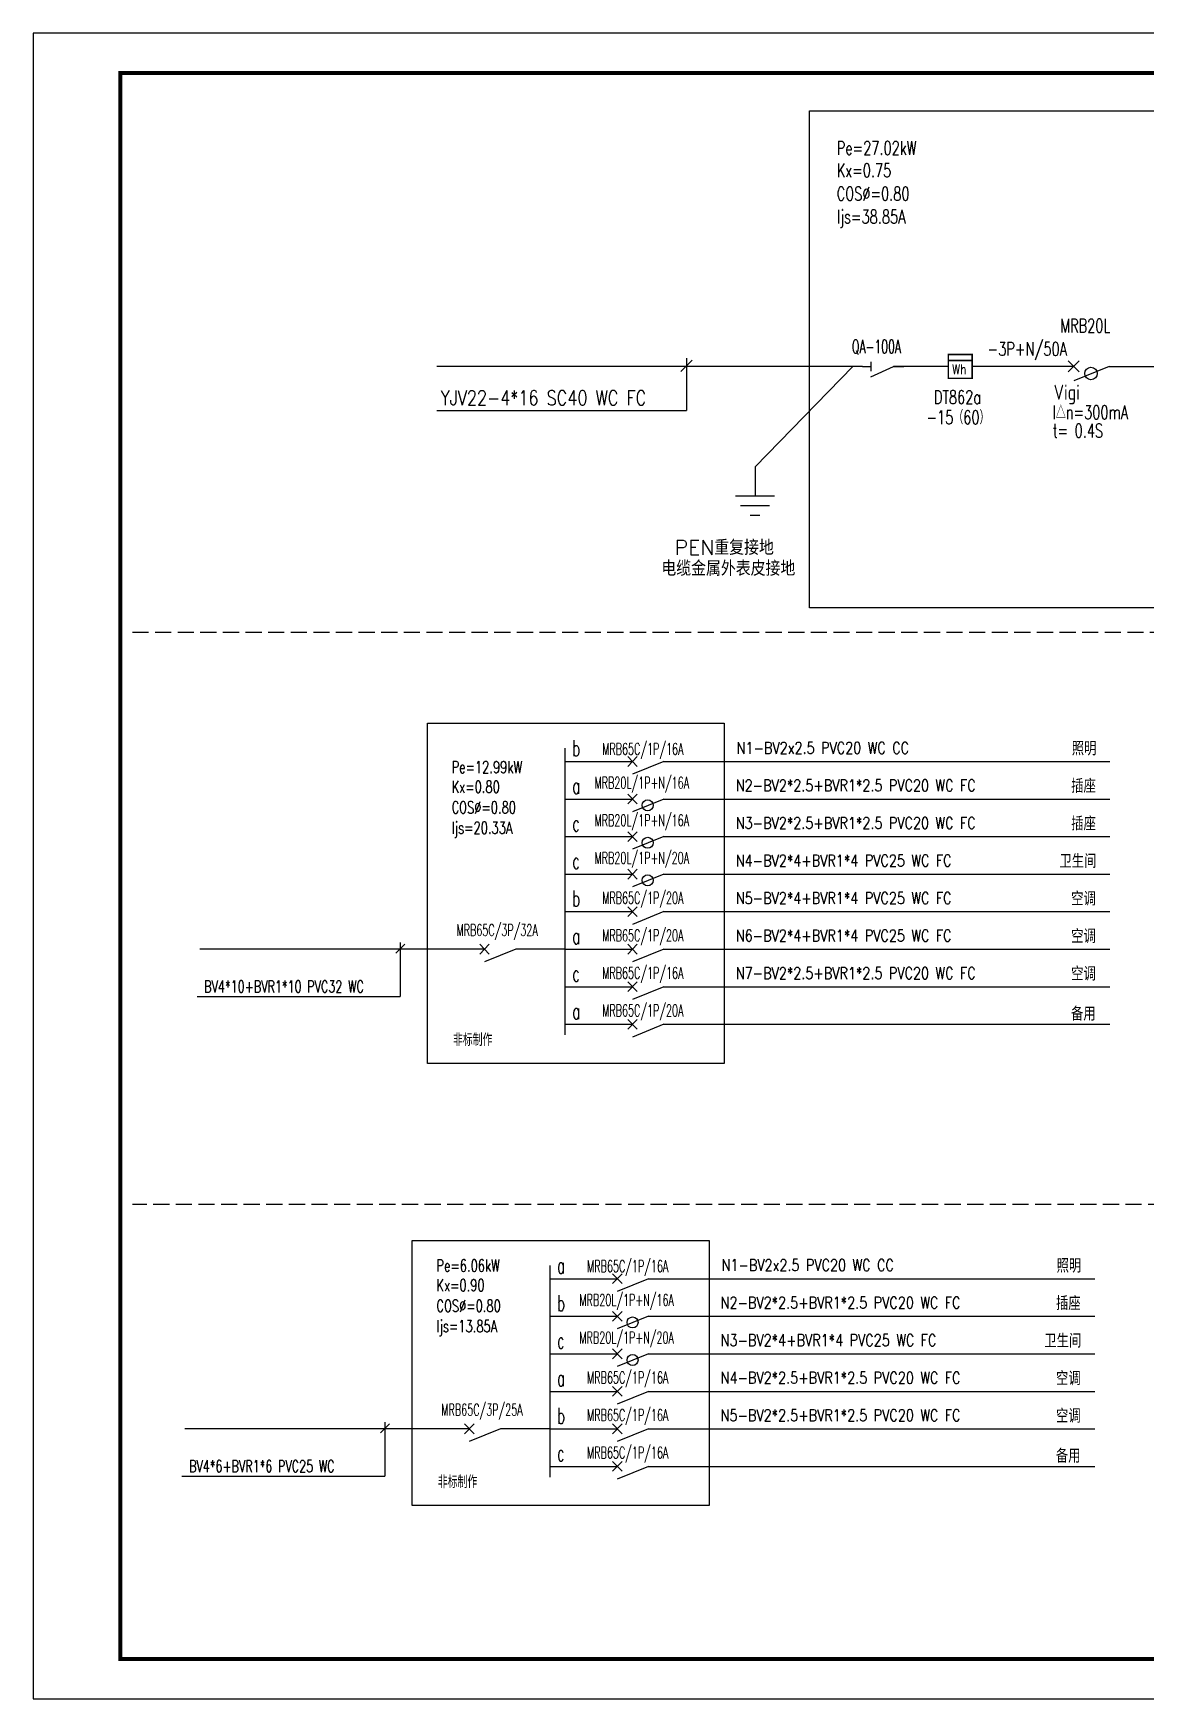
# Model space of a CAD drawing. Header units: millimetres. Extents: x -807114 to 558292, y -468455 to -61603.
# Drawn here: x -572575 to -555357, y -383210 to -357426 of the extents above; entities that cross this region are included whole.
import ezdxf

# ---------------------------------------------------------------- set-up
doc = ezdxf.new("R2010")
doc.units = ezdxf.units.MM
doc.header["$LTSCALE"] = 1000
doc.linetypes.add('DASH', pattern=[0.35, 0.25, -0.1])
for name, color, linetype in [('ELEMENT', 3, 'Continuous'), ('PUB_TEXT', 3, 'Continuous'), ('PUB_TITLE', 4, 'Continuous'), ('TH_WIRE', 4, 'Continuous'), ('WIRE', 230, 'Continuous'), ('WIRE-照明', 230, 'Continuous'), ('WRSOCK', 2, 'Continuous'), ('YH图签', 7, 'Continuous'), ('文字', 30, 'Continuous'), ('标注1', 7, 'Continuous')]:
    doc.layers.add(name, color=color, linetype=linetype)
doc.styles.add('_HZTXT', font='txt', dxfattribs={"bigfont": 'HZTXT'})
doc.styles.add('DIM_FONT', font='tssdeng.shx', dxfattribs={"width": 0.7, "bigfont": 'tssdchn.shx'})
doc.styles.add('HZDX', font='simplex.shx', dxfattribs={"width": 0.7, "bigfont": 'HZTXT.SHX'})
doc.styles.add('HZTXT', font='MONOTXT', dxfattribs={"width": 0.7, "height": 450, "bigfont": 'HZTXT'})
doc.styles.add('SIMPLEX', font='SIMPLEX.SHX')

# ---------------------------------------------------------------- blocks, each defined once
blk = doc.blocks.new('M_M24')
for p, q in [((-0.25, -0.375), (0.25, -0.375)), ((-0.1875, -0.5), (0.1875, -0.5)), ((-0.0625, -0.625), (0.0625, -0.625))]:
    blk.add_line(p, q)
blk.add_lwpolyline([(0, 0), (0, -0.375)])
at = {"width": 0.8, "flags": 9}
blk.add_attdef('S', (0.25, -0.5), '', height=0.2, dxfattribs=at)
blk = doc.blocks.new('A$C23C51293')
at = {"layer": 'PUB_TITLE'}
for points in [[(0, 0), (59400, 0), (59400, 42000), (0, 42000)], [(2191, 1000), (58400, 1000), (58400, 41000), (2191, 41000)]]:
    blk.add_lwpolyline(points, close=True, dxfattribs=at)
at = {"layer": 'PUB_TITLE', "const_width": 100}
blk.add_lwpolyline([(2191, 1000), (58400, 1000), (58400, 41000), (2191, 41000)], close=True, dxfattribs=at)

msp = doc.modelspace()

# ---------------------------------------------------------------- linework, layer by layer
for p, q in [((-562376.3, -362486.7), (-562550.5, -362660.8)), ((-566827.1, -371529.3), (-566965.6, -371667.8)), ((-567062, -378955.7), (-567200.6, -379094.2))]:
    msp.add_line(p, q)
at = {"layer": 'TH_WIRE', "color": 210}
for p, q in [((-559613.2, -362511.9), (-559613.2, -362655.9)), ((-556554.9, -362498.4), (-556386.7, -362669.9)), ((-556386.7, -362498.4), (-556554.9, -362669.9)), ((-559611.8, -362743.8), (-559259.9, -362583.9)), ((-555924.3, -362584.1), (-556470.8, -362806.8)), ((-563226.4, -368624.5), (-563375, -368776.1)), ((-563375, -368624.5), (-563226.4, -368776.1)), ((-562817.8, -368700.3), (-563300.7, -368897.1)), ((-563375, -369205.7), (-563226.4, -369357.4)), ((-563226.4, -369205.7), (-563375, -369357.4)), ((-562817.8, -369281.6), (-563300.7, -369478.3)), ((-563226.4, -369787), (-563375, -369938.7)), ((-563375, -369787), (-563226.4, -369938.7)), ((-562817.8, -369862.8), (-563300.7, -370059.6)), ((-563375, -370368.3), (-563226.4, -370519.9)), ((-563226.4, -370368.3), (-563375, -370519.9)), ((-562817.8, -370444.1), (-563300.7, -370640.8)), ((-563375, -370949.5), (-563226.4, -371101.2)), ((-563226.4, -370949.5), (-563375, -371101.2)), ((-562817.8, -371025.3), (-563300.7, -371222.1)), ((-565666.1, -371530.8), (-565517.4, -371682.4)), ((-565517.4, -371530.8), (-565666.1, -371682.4)), ((-563375, -371530.8), (-563226.4, -371682.4)), ((-563226.4, -371530.8), (-563375, -371682.4)), ((-565108.8, -371606.6), (-565591.7, -371803.3)), ((-565108.8, -371606.6), (-565591.7, -371803.3)), ((-562817.8, -371606.6), (-563300.7, -371803.3)), ((-563226.4, -372112), (-563375, -372263.7)), ((-563375, -372112), (-563226.4, -372263.7)), ((-562817.8, -372187.9), (-563300.7, -372384.6)), ((-563226.4, -372693.3), (-563375, -372844.9)), ((-563375, -372693.3), (-563226.4, -372844.9)), ((-562817.8, -372769.1), (-563300.7, -372965.9)), ((-563461.4, -376632.2), (-563610, -376783.9)), ((-563610, -376632.2), (-563461.4, -376783.9)), ((-563052.7, -376708), (-563535.7, -376904.8)), ((-563610, -377213.5), (-563461.4, -377365.1)), ((-563461.4, -377213.5), (-563610, -377365.1)), ((-563052.7, -377289.3), (-563535.7, -377486)), ((-563610, -377794.7), (-563461.4, -377946.4)), ((-563461.4, -377794.7), (-563610, -377946.4)), ((-563052.7, -377870.5), (-563535.7, -378067.3)), ((-563610, -378376), (-563461.4, -378527.6)), ((-563461.4, -378376), (-563610, -378527.6)), ((-563052.7, -378451.8), (-563535.7, -378648.5)), ((-565901.1, -378957.2), (-565752.4, -379108.9)), ((-565752.4, -378957.2), (-565901.1, -379108.9)), ((-563461.4, -378957.2), (-563610, -379108.9)), ((-563610, -378957.2), (-563461.4, -379108.9)), ((-565343.8, -379033.1), (-565826.7, -379229.8)), ((-565343.8, -379033.1), (-565826.7, -379229.8)), ((-563052.7, -379033.1), (-563535.7, -379229.8)), ((-563461.4, -379538.5), (-563610, -379690.1)), ((-563610, -379538.5), (-563461.4, -379690.1)), ((-563052.7, -379614.3), (-563535.7, -379811.1))]:
    msp.add_line(p, q, dxfattribs=at)
for points in [[(-559739.7, -362583.9), (-559613.2, -362583.9)], [(-559259.9, -362583.9), (-559100, -362583.9)]]:
    msp.add_lwpolyline(points, dxfattribs=at)
for centre, radius in [((-556203.9, -362692.9), 96.9), ((-563064.8, -369377.7), 85.7), ((-563064.8, -369959), 85.7), ((-563064.8, -370540.2), 85.7), ((-563299.8, -377385.4), 85.7), ((-563299.8, -377966.7), 85.7)]:
    msp.add_circle(centre, radius, dxfattribs=at)
at = {"layer": 'WIRE'}
for p, q in [((-559739.7, -362583.9), (-566330.4, -362583.9)), ((-558411.6, -362584.3), (-559260.8, -362584.3)), ((-556470.8, -362584.2), (-558043.5, -362584.2)), ((-564343.2, -368700.3), (-563300.7, -368700.3)), ((-562817.8, -368700.3), (-555910.2, -368700.3)), ((-564343.2, -369281.6), (-563300.7, -369281.6)), ((-562817.8, -369281.6), (-555910.2, -369281.6)), ((-564343.2, -369862.8), (-563300.7, -369862.8)), ((-562817.8, -369862.8), (-555910.2, -369862.8)), ((-564343.2, -370444.1), (-563300.7, -370444.1)), ((-562817.8, -370444.1), (-555910.2, -370444.1)), ((-564343.2, -371025.3), (-563300.7, -371025.3)), ((-562817.8, -371025.3), (-555910.2, -371025.3)), ((-565591.7, -371606.6), (-569997.5, -371606.6)), ((-564343.2, -371606.6), (-565108.8, -371606.6)), ((-564343.2, -371606.6), (-563300.7, -371606.6)), ((-562817.8, -371606.6), (-555910.2, -371606.6)), ((-564343.2, -372187.9), (-563300.7, -372187.9)), ((-562817.8, -372187.9), (-555910.2, -372187.9)), ((-564343.2, -372769.1), (-563300.7, -372769.1)), ((-562817.8, -372769.1), (-555910.2, -372769.1)), ((-564578.2, -376708), (-563535.7, -376708)), ((-563052.7, -376708), (-556145.2, -376708)), ((-564578.2, -377289.3), (-563535.7, -377289.3)), ((-563052.7, -377289.3), (-556145.2, -377289.3)), ((-564578.2, -377870.5), (-563535.7, -377870.5)), ((-563052.7, -377870.5), (-556145.2, -377870.5)), ((-564578.2, -378451.8), (-563535.7, -378451.8)), ((-563052.7, -378451.8), (-556145.2, -378451.8)), ((-565826.7, -379033.1), (-570232.5, -379033.1)), ((-564578.2, -379033.1), (-565343.8, -379033.1)), ((-564578.2, -379033.1), (-563535.7, -379033.1)), ((-563052.7, -379033.1), (-556145.2, -379033.1)), ((-564578.2, -379614.3), (-563535.7, -379614.3)), ((-563052.7, -379614.3), (-556145.2, -379614.3))]:
    msp.add_line(p, q, dxfattribs=at)
at = {"layer": 'WIRE', "color": 4, "const_width": 23.8}
for points in [[(-558411.6, -362400.2), (-558411.6, -362768.3), (-558043.5, -362768.3), (-558043.5, -362400.2), (-558411.6, -362400.2)], [(-558411.6, -362492.2), (-558043.5, -362492.2)]]:
    msp.add_lwpolyline(points, dxfattribs=at)
at = {"layer": 'WIRE', "color": 4}
msp.add_lwpolyline([(-558411.6, -362400.2), (-558043.5, -362400.2), (-558043.5, -362768.3), (-558411.6, -362768.3)], close=True, dxfattribs=at)
msp.add_lwpolyline([(-558411.6, -362400.2), (-558043.5, -362400.2), (-558043.5, -362768.3), (-558411.6, -362768.3)], close=True, dxfattribs=at)
at = {"layer": 'WIRE', "const_width": 21.2}
for points in [[(-564343.2, -368493), (-564343.2, -372937.3)], [(-564578.2, -376500.7), (-564578.2, -379782.5)]]:
    msp.add_lwpolyline(points, dxfattribs=at)
at = {"layer": 'WIRE-照明'}
msp.add_line((-555924.3, -362584.1), (-555058.4, -362584.1), dxfattribs=at)
at = {"layer": 'WRSOCK'}
for p, q in [((-562464.3, -362455.3), (-562464.3, -363268.2)), ((-561404, -364137.8, -158), (-559890.7, -362583.9)), ((-566330.4, -363268.2), (-562464.3, -363268.2)), ((-566897, -371504.3), (-566897, -372341.3)), ((-570041.6, -372341.3), (-566897, -372341.3)), ((-567132, -378930.8), (-567132, -379767.7)), ((-570276.5, -379767.7), (-567132, -379767.7))]:
    msp.add_line(p, q, dxfattribs=at)
msp.add_lwpolyline([(-560561.9, -358625.3), (-551798.9, -358625.3), (-551798.9, -366323.5), (-560561.9, -366323.5)], close=True, dxfattribs=at)
at = {"layer": 'WRSOCK', "elevation": 160}
for points in [[(-566474, -368107.6), (-561880.8, -368107.6), (-561880.8, -373375.2), (-566474, -373375.2)], [(-566709, -376115.4), (-562115.8, -376115.4), (-562115.8, -380220.4), (-566709, -380220.4)]]:
    msp.add_lwpolyline(points, close=True, dxfattribs=at)
at = {"layer": '标注1', "color": 251, "linetype": 'DASH'}
for p, q in [((-571040.7, -366700), (-540713.5, -366700)), ((-555070, -375560), (-571040.7, -375560))]:
    msp.add_line(p, q, dxfattribs=at)

# ---------------------------------------------------------------- block references
at = {"layer": 'ELEMENT', "xscale": 1200.000000113854, "yscale": 1200.000000113825, "zscale": 1200.000000113823}
msp.add_blockref('M_M24', (-561404, -364137.8, -158), dxfattribs=at)
at = {"layer": 'YH图签', "color": 3, "xscale": 0.613911381235249, "yscale": 0.613911381235249, "zscale": 0.613911381235249}
msp.add_blockref('A$C23C51293', (-572575.5, -383210.4), dxfattribs=at)

# ---------------------------------------------------------------- texts
for s, height, style, width, p in [('QA-100A', 205.2, 'SIMPLEX', 0.6, (-559904.2, -362378.3)), ('Vigi', 233.28, 'DIM_FONT', 0.8, (-556781.5, -363100.3, -190.6)), ('非标制作', 193.45, 'HZTXT', 0.75, (-566078.7, -373105.9)), ('非标制作', 193.45, 'HZTXT', 0.75, (-566313.7, -379951.1))]:
    msp.add_text(s, height=height, dxfattribs=dict(style=style, width=width)).set_placement(p)
at = {"color": 7, "style": 'SIMPLEX'}
for s, height, width, p in [('YJV22-4*16 SC40 WC FC', 228, 0.8, (-566271.2, -363184.3)), ('b', 247.5, 0.6, (-564231.9, -368619.9)), ('MRB65C/1P/16A', 181.364, 0.6, (-563769.8, -368596.7)), ('N1-BV2x2.5 PVC20 WC CC', 181.364, 0.8, (-561687.3, -368580.4)), ('MRB20L/1P+N/16A', 181.364, 0.6, (-563888.4, -369120.6)), ('a', 247.5, 0.6, (-564231.9, -369201.2)), ('N2-BV2*2.5+BVR1*2.5 PVC20 WC FC', 181.364, 0.8, (-561701, -369161.7)), ('MRB20L/1P+N/16A', 181.364, 0.6, (-563888.4, -369701.8)), ('c', 247.5, 0.6, (-564231.9, -369782.4)), ('N3-BV2*2.5+BVR1*2.5 PVC20 WC FC', 181.364, 0.8, (-561701, -369742.9)), ('c', 247.5, 0.6, (-564231.9, -370363.7)), ('MRB20L/1P+N/20A', 181.364, 0.6, (-563888.4, -370283.1)), ('N4-BV2*4+BVR1*4 PVC25 WC FC', 181.364, 0.8, (-561701, -370324.2)), ('b', 247.5, 0.6, (-564231.9, -370944.9)), ('MRB65C/1P/20A', 181.364, 0.6, (-563769.8, -370902.2)), ('N5-BV2*4+BVR1*4 PVC25 WC FC', 181.364, 0.8, (-561701, -370905.4)), ('MRB65C/3P/32A', 181.364, 0.6, (-566025.5, -371401.7)), ('MRB65C/1P/20A', 181.364, 0.6, (-563769.8, -371483.4)), ('a', 247.5, 0.6, (-564231.9, -371526.2)), ('N6-BV2*4+BVR1*4 PVC25 WC FC', 181.364, 0.8, (-561701, -371486.7)), ('c', 247.5, 0.6, (-564231.9, -372107.5)), ('MRB65C/1P/16A', 181.364, 0.6, (-563769.8, -372064.7)), ('N7-BV2*2.5+BVR1*2.5 PVC20 WC FC', 181.364, 0.8, (-561701, -372067.9)), ('BV4*10+BVR1*10 PVC32 WC', 181.364, 0.7, (-569929.8, -372274.6)), ('a', 247.5, 0.6, (-564231.9, -372688.7)), ('MRB65C/1P/20A', 181.364, 0.6, (-563769.8, -372645.9)), ('MRB65C/1P/16A', 181.364, 0.6, (-564004.8, -376604.4)), ('N1-BV2x2.5 PVC20 WC CC', 181.364, 0.8, (-561922.2, -376588.1)), ('a', 247.5, 0.6, (-564466.9, -376627.6)), ('b', 247.5, 0.6, (-564466.9, -377208.9)), ('MRB20L/1P+N/16A', 181.364, 0.6, (-564123.4, -377128.3)), ('N2-BV2*2.5+BVR1*2.5 PVC20 WC FC', 181.364, 0.8, (-561936, -377169.4)), ('c', 247.5, 0.6, (-564466.9, -377790.1)), ('MRB20L/1P+N/20A', 181.364, 0.6, (-564123.4, -377709.6)), ('N3-BV2*4+BVR1*4 PVC25 WC FC', 181.364, 0.8, (-561936, -377750.6)), ('a', 247.5, 0.6, (-564466.9, -378371.4)), ('MRB65C/1P/16A', 181.364, 0.6, (-564004.8, -378328.6)), ('N4-BV2*2.5+BVR1*2.5 PVC20 WC FC', 181.364, 0.8, (-561936, -378331.9)), ('MRB65C/3P/25A', 181.364, 0.6, (-566260.4, -378828.1)), ('b', 247.5, 0.6, (-564466.9, -378952.7)), ('MRB65C/1P/16A', 181.364, 0.6, (-564004.8, -378909.9)), ('N5-BV2*2.5+BVR1*2.5 PVC20 WC FC', 181.364, 0.8, (-561936, -378913.1)), ('MRB65C/1P/16A', 181.364, 0.6, (-564004.8, -379491.1)), ('BV4*6+BVR1*6 PVC25 WC', 181.364, 0.7, (-570164.8, -379701)), ('c', 247.5, 0.6, (-564466.9, -379533.9))]:
    msp.add_text(s, height=height, dxfattribs=dict(at, width=width)).set_placement(p)
at = {"layer": 'PUB_TEXT', "color": 7, "style": '_HZTXT'}
for s, p in [('PEN重复接地', (-562646.5, -365502.8, -158)), ('电缆金属外表皮接地', (-562854.1, -365826.6, -158))]:
    msp.add_text(s, height=230.4, dxfattribs=at).set_placement(p)
at = {"layer": 'PUB_TEXT', "color": 7, "style": '_HZTXT', "width": 0.9}
for s, p in [('照明', (-556500.8, -368605.7)), ('插座', (-556510, -369186.9)), ('插座', (-556510, -369768.2)), ('卫生间', (-556692, -370349.4)), ('空调', (-556510, -370930.7)), ('空调', (-556510, -371511.9)), ('空调', (-556510, -372093.2)), ('备用', (-556512.5, -372712.3)), ('照明', (-556735.8, -376613.4)), ('插座', (-556745, -377194.6)), ('卫生间', (-556927, -377775.9)), ('空调', (-556745, -378357.1)), ('空调', (-556745, -378938.4)), ('备用', (-556747.5, -379557.5))]:
    msp.add_text(s, height=212.12, dxfattribs=at).set_placement(p)
at = {"layer": '文字', "color": 7, "style": 'HZDX', "width": 0.7}
for s, height, p in [('Pe=27.02kW', 209.95, (-560139.5, -359308.3)), ('Kx=0.75', 209.95, (-560139.5, -359652.5)), ('COS%%C=0.80', 209.952, (-560139.5, -360013.3)), ('Ijs=38.85A', 209.95, (-560139.5, -360369.6)), ('MRB20L', 209.95, (-556679, -362056.5)), ('-3P+N/50A', 209.95, (-557803.5, -362416.8)), ('DT862a', 209.95, (-558635.6, -363164.7)), ('-15（60）', 209.95, (-558750.2, -363477)), ('I△n=300mA ', 209.95, (-556798, -363398, -190.6)), ('t= 0.4S', 209.95, (-556797.2, -363681.9, -190.6)), ('Pe=12.99kW', 185.56, (-566100.7, -368880.6, 160)), ('Kx=0.80', 185.56, (-566100.7, -369184.8, 160)), ('COS%%C=0.80', 185.564, (-566100.7, -369503.7, 160)), ('Ijs=20.33A', 185.56, (-566100.7, -369818.5, 160)), ('Pe=6.06kW', 185.56, (-566335.7, -376597.7, 160)), ('Kx=0.90', 185.56, (-566335.7, -376901.9, 160)), ('COS%%C=0.80', 185.564, (-566335.7, -377220.7, 160)), ('Ijs=13.85A', 185.56, (-566335.7, -377535.6, 160))]:
    msp.add_text(s, height=height, dxfattribs=at).set_placement(p)
at = {"layer": '文字', "style": 'HZDX', "width": 0.8}
msp.add_text('Wh', height=149.06, dxfattribs=at).set_placement((-558349.9, -362701.2))

doc.saveas('drawing.dxf')
